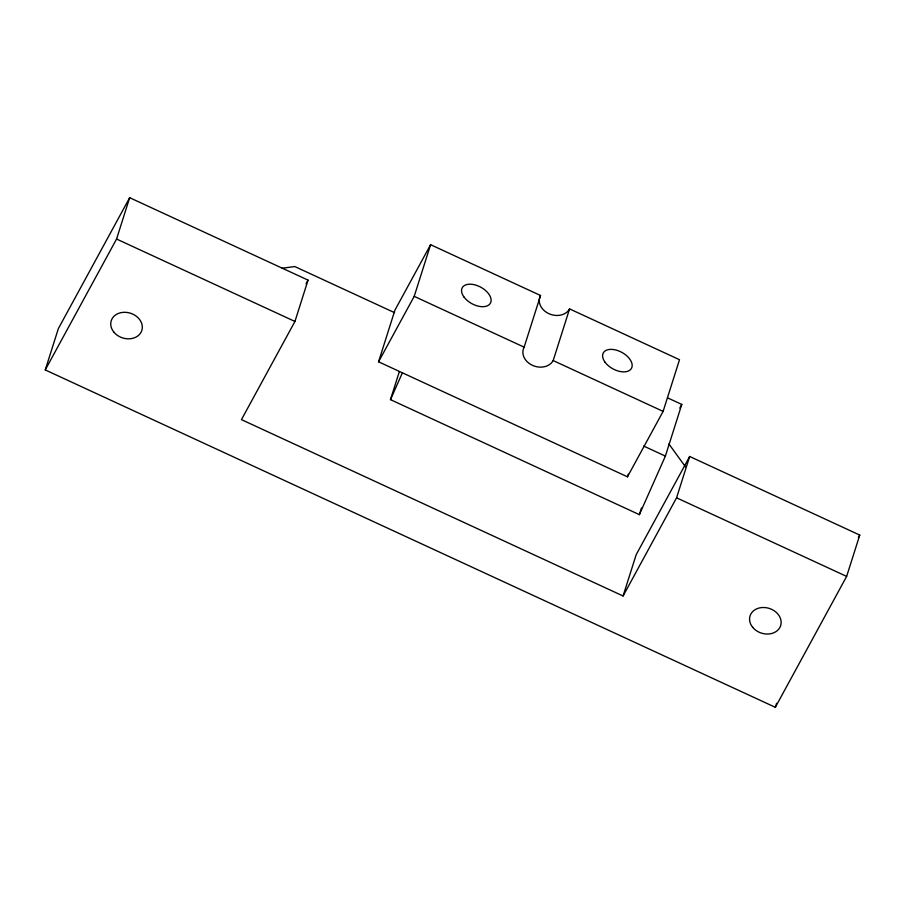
<?xml version="1.0" encoding="UTF-8"?>
<svg xmlns="http://www.w3.org/2000/svg" width="905" height="905" viewBox="0 0 905 905"><rect width="100%" height="100%" fill="white"/><g stroke="black" fill="none" stroke-linecap="round" stroke-linejoin="round"><path stroke-width="1.36" d="M45.25 369.93L58.361 328.594L129.675 197.697L308.051 280.12L294.94 321.456L241.454 419.626L623.081 595.988L676.567 497.807L689.678 456.482L859.75 535.07L846.639 576.406L775.325 707.303L45.25 369.93L116.564 239.033L129.675 197.697M378.55 361.796L394.942 310.132L430.599 244.689L540.534 295.494A16.064 12.964 17.6 0 0 548.815 313.65A16.064 12.964 17.6 0 0 569.573 308.899L679.508 359.715L663.116 411.379L627.459 476.822L378.55 361.796L414.207 296.354L430.599 244.689M667.72 397.929L681.782 404.422L665.39 456.097L639.371 514.651L390.474 399.637L399.365 371.57M663.116 411.379L553.181 360.575A16.064 12.964 17.6 0 1 532.434 365.326A16.064 12.964 17.6 0 1 524.142 347.158L540.534 295.494M553.181 360.575L569.573 308.899M627.459 476.822L628.308 474.175M639.371 514.651L641.487 507.977M623.081 595.988L636.192 554.652L689.678 456.482M775.325 707.303L776.592 703.298M390.474 399.637L402.352 372.905M306.037 283.808L308.051 280.12M679.802 408.065L681.782 404.422M858.415 537.525L859.75 535.07M282.156 268.242L294.77 266.545L394.569 312.666M414.207 296.354L524.142 347.158M643.659 446.052L665.39 456.097M116.564 239.033L294.94 321.456M676.567 497.807L846.639 576.406M668.919 443.993L685.458 466.799M113.872 332.135A16.064 12.964 17.6 0 0 141.056 332.271A16.064 12.964 17.6 0 0 124.686 312.293A16.064 12.964 17.6 0 0 113.872 332.135M752.689 627.335A16.064 12.964 17.6 0 0 779.872 627.482A16.064 12.964 17.6 0 0 763.492 607.493A16.064 12.964 17.6 0 0 752.689 627.335M605.094 362.272A16.064 9.367 28.6 0 0 630.672 369.444A16.064 9.367 28.6 0 0 616.407 350.156A16.064 9.367 28.6 0 0 605.094 362.272M464.039 297.089A16.064 9.367 28.6 0 0 489.616 304.261A16.064 9.367 28.6 0 0 475.34 284.973A16.064 9.367 28.6 0 0 464.039 297.089"/></g></svg>
